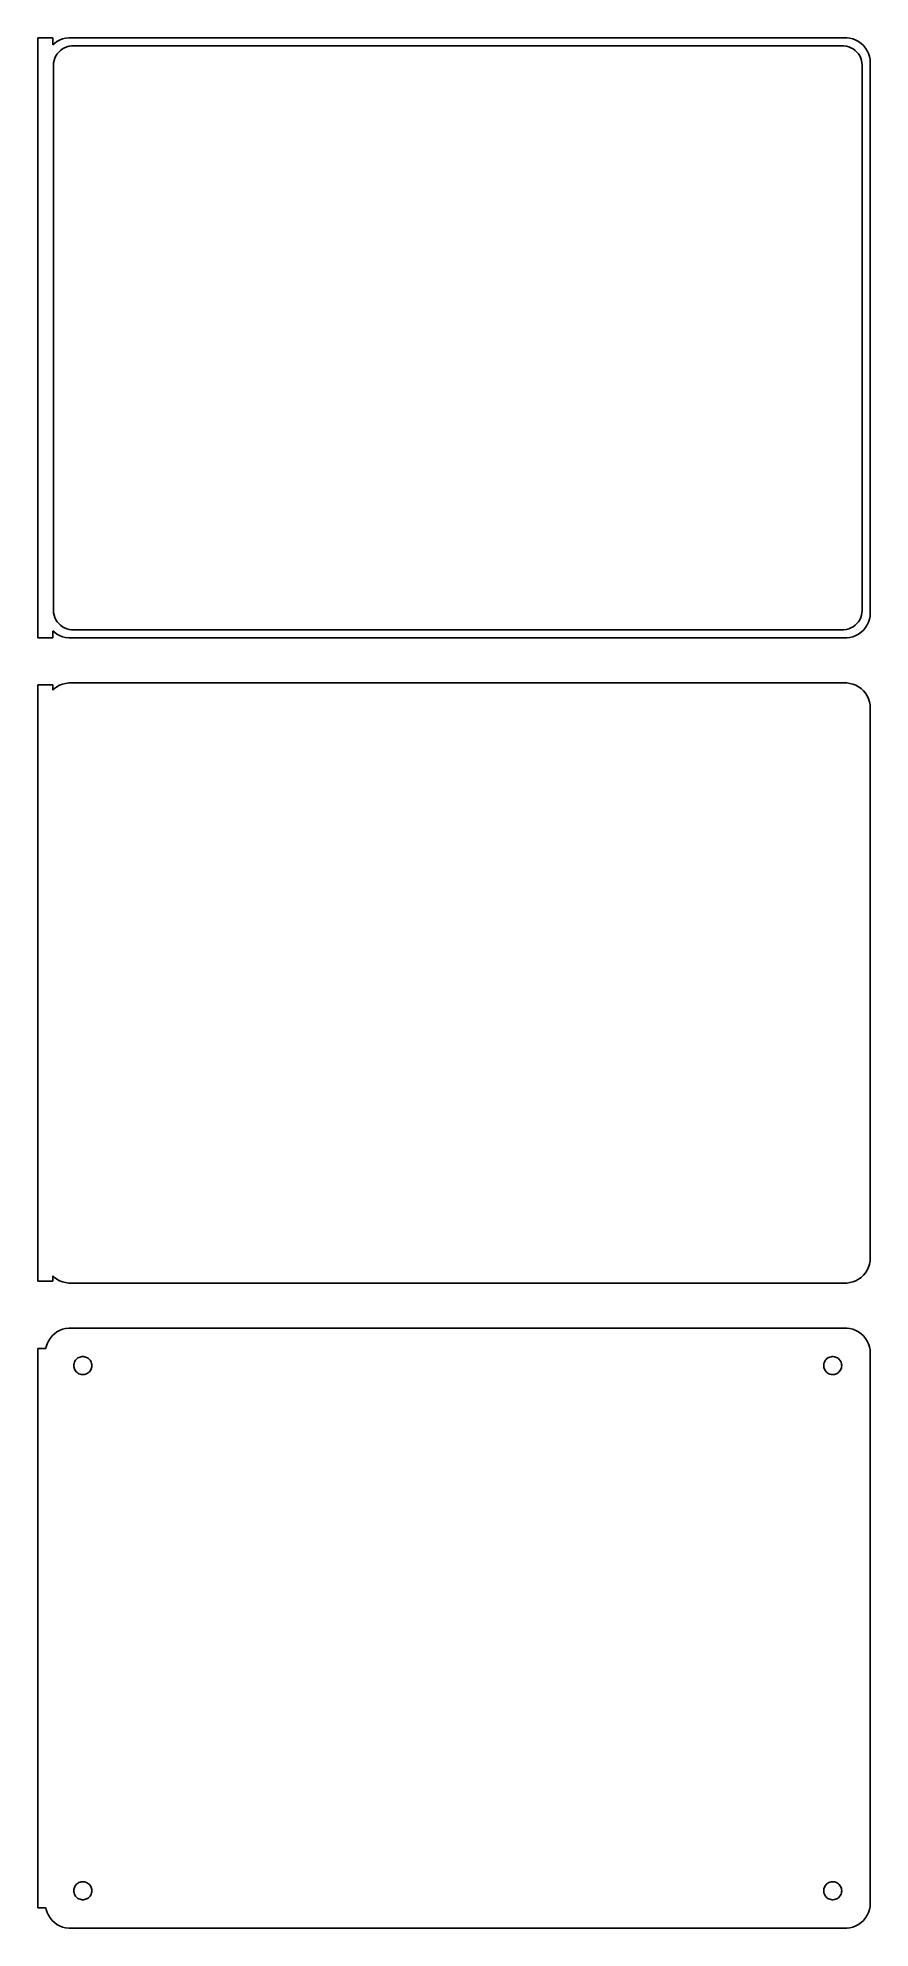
# Model space of a CAD drawing. Header units: metres. Extents: x -84 to 82, y 198 to 576.
import ezdxf

# ---------------------------------------------------------------- set-up
doc = ezdxf.new("R2010")
doc.units = ezdxf.units.M

msp = doc.modelspace()

# ---------------------------------------------------------------- linework, layer by layer
for p, q in [((-81, 575.99), (-84, 575.99)), ((-84, 575.99), (-84, 456.01)), ((-81, 574.559), (-81, 575.99)), ((-80.6871, 574.853), (-81, 574.559)), ((-80.1791, 575.222), (-80.6871, 574.853)), ((-79.6289, 575.524), (-80.1791, 575.222)), ((-79.0451, 575.755), (-79.6289, 575.524)), ((-78.4369, 575.911), (-79.0451, 575.755)), ((-77.8139, 575.99), (-78.4369, 575.911)), ((77.8139, 575.99), (-77.8139, 575.99)), ((78.4369, 575.911), (77.8139, 575.99)), ((79.0451, 575.755), (78.4369, 575.911)), ((79.6289, 575.524), (79.0451, 575.755)), ((80.1791, 575.222), (79.6289, 575.524)), ((80.6871, 574.853), (80.1791, 575.222)), ((81.1448, 574.423), (80.6871, 574.853)), ((-80.8726, 570.5), (-80.8421, 570.985)), ((-80.8421, 570.985), (-80.751, 571.463)), ((-80.751, 571.463), (-80.6007, 571.926)), ((-80.6007, 571.926), (-80.3936, 572.366)), ((-80.3936, 572.366), (-80.133, 572.776)), ((-80.133, 572.776), (-79.823, 573.151)), ((-79.823, 573.151), (-79.4685, 573.484)), ((-79.4685, 573.484), (-79.0751, 573.77)), ((-79.0751, 573.77), (-78.6489, 574.004)), ((-78.6489, 574.004), (-78.1967, 574.183)), ((-78.1967, 574.183), (-77.7256, 574.304)), ((-77.7256, 574.304), (-77.2432, 574.365)), ((-77.2432, 574.365), (77.2432, 574.365)), ((77.2432, 574.365), (77.7256, 574.304)), ((77.7256, 574.304), (78.1967, 574.183)), ((78.1967, 574.183), (78.6489, 574.004)), ((78.6489, 574.004), (79.0751, 573.77)), ((79.0751, 573.77), (79.4685, 573.484)), ((79.4685, 573.484), (79.823, 573.151)), ((79.823, 573.151), (80.133, 572.776)), ((80.133, 572.776), (80.3936, 572.366)), ((80.3936, 572.366), (80.6007, 571.926)), ((80.6007, 571.926), (80.751, 571.463)), ((80.751, 571.463), (80.8421, 570.985)), ((80.8421, 570.985), (80.8726, 570.5)), ((81.5451, 573.939), (81.1448, 574.423)), ((81.8815, 573.409), (81.5451, 573.939)), ((82.1489, 572.841), (81.8815, 573.409)), ((82.3429, 572.243), (82.1489, 572.841)), ((82.4606, 571.627), (82.3429, 572.243)), ((82.5, 571), (82.4606, 571.627)), ((82.5, 461), (82.5, 571)), ((-80.8726, 461.5), (-80.8726, 570.5)), ((80.8726, 570.5), (80.8726, 461.5)), ((-80.8421, 461.015), (-80.8726, 461.5)), ((80.8726, 461.5), (80.8421, 461.015)), ((-81, 457.441), (-80.6871, 457.147)), ((-81, 456.01), (-81, 457.441)), ((-80.751, 460.537), (-80.8421, 461.015)), ((-80.6007, 460.074), (-80.751, 460.537)), ((-80.3936, 459.634), (-80.6007, 460.074)), ((-80.133, 459.224), (-80.3936, 459.634)), ((-79.823, 458.849), (-80.133, 459.224)), ((-79.4685, 458.516), (-79.823, 458.849)), ((-79.0751, 458.23), (-79.4685, 458.516)), ((-78.6489, 457.996), (-79.0751, 458.23)), ((-78.1967, 457.817), (-78.6489, 457.996)), ((-77.7256, 457.696), (-78.1967, 457.817)), ((-77.2432, 457.635), (-77.7256, 457.696)), ((77.2432, 457.635), (-77.2432, 457.635)), ((77.7256, 457.696), (77.2432, 457.635)), ((78.1967, 457.817), (77.7256, 457.696)), ((78.6489, 457.996), (78.1967, 457.817)), ((79.0751, 458.23), (78.6489, 457.996)), ((79.4685, 458.516), (79.0751, 458.23)), ((79.823, 458.849), (79.4685, 458.516)), ((80.133, 459.224), (79.823, 458.849)), ((80.3936, 459.634), (80.133, 459.224)), ((80.6007, 460.074), (80.3936, 459.634)), ((80.751, 460.537), (80.6007, 460.074)), ((80.6871, 457.147), (81.1448, 457.577)), ((80.8421, 461.015), (80.751, 460.537)), ((81.1448, 457.577), (81.5451, 458.061)), ((81.5451, 458.061), (81.8815, 458.591)), ((81.8815, 458.591), (82.1489, 459.159)), ((82.1489, 459.159), (82.3429, 459.757)), ((82.3429, 459.757), (82.4606, 460.373)), ((82.4606, 460.373), (82.5, 461)), ((-84, 456.01), (-81, 456.01)), ((-80.6871, 457.147), (-80.1791, 456.778)), ((-80.1791, 456.778), (-79.6289, 456.476)), ((-79.6289, 456.476), (-79.0451, 456.245)), ((-79.0451, 456.245), (-78.4369, 456.089)), ((-78.4369, 456.089), (-77.8139, 456.01)), ((-77.8139, 456.01), (77.8139, 456.01)), ((77.8139, 456.01), (78.4369, 456.089)), ((78.4369, 456.089), (79.0451, 456.245)), ((79.0451, 456.245), (79.6289, 456.476)), ((79.6289, 456.476), (80.1791, 456.778)), ((80.1791, 456.778), (80.6871, 457.147)), ((-81, 446.615), (-84, 446.615)), ((-84, 446.615), (-84, 327.385)), ((-81, 445.559), (-81, 446.615)), ((-80.1791, 446.222), (-80.6871, 445.853)), ((-79.6289, 446.524), (-80.1791, 446.222)), ((-79.0451, 446.755), (-79.6289, 446.524)), ((-78.4369, 446.911), (-79.0451, 446.755)), ((-77.8139, 446.99), (-78.4369, 446.911)), ((77.8139, 446.99), (-77.8139, 446.99)), ((78.4369, 446.911), (77.8139, 446.99)), ((79.0451, 446.755), (78.4369, 446.911)), ((79.6289, 446.524), (79.0451, 446.755)), ((80.1791, 446.222), (79.6289, 446.524)), ((80.6871, 445.853), (80.1791, 446.222)), ((-80.6871, 445.853), (-81, 445.559)), ((81.1448, 445.423), (80.6871, 445.853)), ((81.5451, 444.939), (81.1448, 445.423)), ((81.8815, 444.409), (81.5451, 444.939)), ((82.1489, 443.841), (81.8815, 444.409)), ((82.3429, 443.243), (82.1489, 443.841)), ((82.4606, 442.627), (82.3429, 443.243)), ((82.5, 442), (82.4606, 442.627)), ((82.5, 332), (82.5, 442)), ((81.1448, 328.577), (81.5451, 329.061)), ((81.5451, 329.061), (81.8815, 329.591)), ((81.8815, 329.591), (82.1489, 330.159)), ((82.1489, 330.159), (82.3429, 330.757)), ((82.3429, 330.757), (82.4606, 331.373)), ((82.4606, 331.373), (82.5, 332)), ((-84, 327.385), (-81, 327.385)), ((-81, 327.385), (-81, 328.441)), ((-81, 328.441), (-80.6871, 328.147)), ((-80.6871, 328.147), (-80.1791, 327.778)), ((-80.1791, 327.778), (-79.6289, 327.476)), ((-79.6289, 327.476), (-79.0451, 327.245)), ((-79.0451, 327.245), (-78.4369, 327.089)), ((-78.4369, 327.089), (-77.8139, 327.01)), ((-77.8139, 327.01), (77.8139, 327.01)), ((77.8139, 327.01), (78.4369, 327.089)), ((78.4369, 327.089), (79.0451, 327.245)), ((79.0451, 327.245), (79.6289, 327.476)), ((79.6289, 327.476), (80.1791, 327.778)), ((80.1791, 327.778), (80.6871, 328.147)), ((80.6871, 328.147), (81.1448, 328.577)), ((-79.6289, 317.524), (-80.1791, 317.222)), ((-79.0451, 317.755), (-79.6289, 317.524)), ((-78.4369, 317.911), (-79.0451, 317.755)), ((-77.8139, 317.99), (-78.4369, 317.911)), ((77.8139, 317.99), (-77.8139, 317.99)), ((78.4369, 317.911), (77.8139, 317.99)), ((79.0451, 317.755), (78.4369, 317.911)), ((79.6289, 317.524), (79.0451, 317.755)), ((80.1791, 317.222), (79.6289, 317.524)), ((-82.4, 313.944), (-84, 313.944)), ((-84, 313.944), (-84, 202.056)), ((-82.3429, 314.243), (-82.4, 313.944)), ((-82.1489, 314.841), (-82.3429, 314.243)), ((-81.8815, 315.409), (-82.1489, 314.841)), ((-81.5451, 315.939), (-81.8815, 315.409)), ((-81.1448, 316.423), (-81.5451, 315.939)), ((-80.6871, 316.853), (-81.1448, 316.423)), ((-80.1791, 317.222), (-80.6871, 316.853)), ((80.6871, 316.853), (80.1791, 317.222)), ((81.1448, 316.423), (80.6871, 316.853)), ((81.5451, 315.939), (81.1448, 316.423)), ((81.8815, 315.409), (81.5451, 315.939)), ((82.1489, 314.841), (81.8815, 315.409)), ((82.3429, 314.243), (82.1489, 314.841)), ((82.4606, 313.627), (82.3429, 314.243)), ((-76.8, 310.5), (-76.7858, 310.726)), ((-76.7858, 310.274), (-76.8, 310.5)), ((-76.7858, 310.726), (-76.7434, 310.948)), ((-76.7434, 310.052), (-76.7858, 310.274)), ((-76.7434, 310.948), (-76.6736, 311.163)), ((-76.6736, 309.837), (-76.7434, 310.052)), ((-76.6736, 311.163), (-76.5773, 311.367)), ((-76.5773, 311.367), (-76.4562, 311.558)), ((-76.4562, 311.558), (-76.3121, 311.732)), ((-76.3121, 311.732), (-76.1474, 311.887)), ((-76.1474, 311.887), (-75.9645, 312.02)), ((-75.9645, 312.02), (-75.7664, 312.129)), ((-75.7664, 312.129), (-75.5562, 312.212)), ((-75.5562, 312.212), (-75.3373, 312.268)), ((-75.3373, 312.268), (-75.113, 312.296)), ((-75.113, 312.296), (-74.887, 312.296)), ((-74.887, 312.296), (-74.6627, 312.268)), ((-74.6627, 312.268), (-74.4438, 312.212)), ((-74.4438, 312.212), (-74.2336, 312.129)), ((-74.2336, 312.129), (-74.0355, 312.02)), ((-74.0355, 312.02), (-73.8526, 311.887)), ((-73.8526, 311.887), (-73.6879, 311.732)), ((-73.6879, 311.732), (-73.5438, 311.558)), ((-73.5438, 311.558), (-73.4226, 311.367)), ((-73.4226, 311.367), (-73.3264, 311.163)), ((-73.3264, 311.163), (-73.2565, 310.948)), ((-73.2565, 310.052), (-73.3264, 309.837)), ((-73.2565, 310.948), (-73.2142, 310.726)), ((-73.2142, 310.274), (-73.2565, 310.052)), ((-73.2142, 310.726), (-73.2, 310.5)), ((-73.2, 310.5), (-73.2142, 310.274)), ((73.2, 310.5), (73.2142, 310.726)), ((73.2142, 310.274), (73.2, 310.5)), ((73.2142, 310.726), (73.2565, 310.948)), ((73.2565, 310.052), (73.2142, 310.274)), ((73.2565, 310.948), (73.3264, 311.163)), ((73.3264, 309.837), (73.2565, 310.052)), ((73.3264, 311.163), (73.4226, 311.367)), ((73.4226, 311.367), (73.5438, 311.558)), ((73.5438, 311.558), (73.6879, 311.732)), ((73.6879, 311.732), (73.8526, 311.887)), ((73.8526, 311.887), (74.0355, 312.02)), ((74.0355, 312.02), (74.2336, 312.129)), ((74.2336, 312.129), (74.4438, 312.212)), ((74.4438, 312.212), (74.6627, 312.268)), ((74.6627, 312.268), (74.887, 312.296)), ((74.887, 312.296), (75.113, 312.296)), ((75.113, 312.296), (75.3373, 312.268)), ((75.3373, 312.268), (75.5562, 312.212)), ((75.5562, 312.212), (75.7664, 312.129)), ((75.7664, 312.129), (75.9645, 312.02)), ((75.9645, 312.02), (76.1474, 311.887)), ((76.1474, 311.887), (76.3121, 311.732)), ((76.3121, 311.732), (76.4562, 311.558)), ((76.4562, 311.558), (76.5773, 311.367)), ((76.5773, 311.367), (76.6736, 311.163)), ((76.6736, 311.163), (76.7434, 310.948)), ((76.7434, 310.052), (76.6736, 309.837)), ((76.7434, 310.948), (76.7858, 310.726)), ((76.7858, 310.274), (76.7434, 310.052)), ((76.7858, 310.726), (76.8, 310.5)), ((76.8, 310.5), (76.7858, 310.274)), ((82.5, 313), (82.4606, 313.627)), ((82.5, 203), (82.5, 313)), ((-76.5773, 309.633), (-76.6736, 309.837)), ((-76.4562, 309.442), (-76.5773, 309.633)), ((-76.3121, 309.268), (-76.4562, 309.442)), ((-76.1474, 309.113), (-76.3121, 309.268)), ((-75.9645, 308.98), (-76.1474, 309.113)), ((-75.7664, 308.871), (-75.9645, 308.98)), ((-75.5562, 308.788), (-75.7664, 308.871)), ((-75.3373, 308.732), (-75.5562, 308.788)), ((-75.113, 308.704), (-75.3373, 308.732)), ((-74.887, 308.704), (-75.113, 308.704)), ((-74.6627, 308.732), (-74.887, 308.704)), ((-74.4438, 308.788), (-74.6627, 308.732)), ((-74.2336, 308.871), (-74.4438, 308.788)), ((-74.0355, 308.98), (-74.2336, 308.871)), ((-73.8526, 309.113), (-74.0355, 308.98)), ((-73.6879, 309.268), (-73.8526, 309.113)), ((-73.5438, 309.442), (-73.6879, 309.268)), ((-73.4226, 309.633), (-73.5438, 309.442)), ((-73.3264, 309.837), (-73.4226, 309.633)), ((73.4226, 309.633), (73.3264, 309.837)), ((73.5438, 309.442), (73.4226, 309.633)), ((73.6879, 309.268), (73.5438, 309.442)), ((73.8526, 309.113), (73.6879, 309.268)), ((74.0355, 308.98), (73.8526, 309.113)), ((74.2336, 308.871), (74.0355, 308.98)), ((74.4438, 308.788), (74.2336, 308.871)), ((74.6627, 308.732), (74.4438, 308.788)), ((74.887, 308.704), (74.6627, 308.732)), ((75.113, 308.704), (74.887, 308.704)), ((75.3373, 308.732), (75.113, 308.704)), ((75.5562, 308.788), (75.3373, 308.732)), ((75.7664, 308.871), (75.5562, 308.788)), ((75.9645, 308.98), (75.7664, 308.871)), ((76.1474, 309.113), (75.9645, 308.98)), ((76.3121, 309.268), (76.1474, 309.113)), ((76.4562, 309.442), (76.3121, 309.268)), ((76.5773, 309.633), (76.4562, 309.442)), ((76.6736, 309.837), (76.5773, 309.633)), ((-76.8, 205.5), (-76.7858, 205.726)), ((-76.7858, 205.274), (-76.8, 205.5)), ((-76.7858, 205.726), (-76.7434, 205.948)), ((-76.7434, 205.052), (-76.7858, 205.274)), ((-76.7434, 205.948), (-76.6736, 206.163)), ((-76.6736, 204.837), (-76.7434, 205.052)), ((-76.6736, 206.163), (-76.5773, 206.367)), ((-76.5773, 204.633), (-76.6736, 204.837)), ((-76.5773, 206.367), (-76.4562, 206.558)), ((-76.4562, 204.442), (-76.5773, 204.633)), ((-76.4562, 206.558), (-76.3121, 206.732)), ((-76.3121, 204.268), (-76.4562, 204.442)), ((-76.3121, 206.732), (-76.1474, 206.887)), ((-76.1474, 204.113), (-76.3121, 204.268)), ((-76.1474, 206.887), (-75.9645, 207.02)), ((-75.9645, 203.98), (-76.1474, 204.113)), ((-75.9645, 207.02), (-75.7664, 207.129)), ((-75.7664, 207.129), (-75.5562, 207.212)), ((-75.5562, 207.212), (-75.3373, 207.268)), ((-75.3373, 207.268), (-75.113, 207.296)), ((-75.113, 207.296), (-74.887, 207.296)), ((-74.887, 207.296), (-74.6627, 207.268)), ((-74.6627, 207.268), (-74.4438, 207.212)), ((-74.4438, 207.212), (-74.2336, 207.129)), ((-74.2336, 207.129), (-74.0355, 207.02)), ((-74.0355, 207.02), (-73.8526, 206.887)), ((-73.8526, 204.113), (-74.0355, 203.98)), ((-73.8526, 206.887), (-73.6879, 206.732)), ((-73.6879, 204.268), (-73.8526, 204.113)), ((-73.6879, 206.732), (-73.5438, 206.558)), ((-73.5438, 204.442), (-73.6879, 204.268)), ((-73.5438, 206.558), (-73.4226, 206.367)), ((-73.4226, 204.633), (-73.5438, 204.442)), ((-73.4226, 206.367), (-73.3264, 206.163)), ((-73.3264, 204.837), (-73.4226, 204.633)), ((-73.3264, 206.163), (-73.2565, 205.948)), ((-73.2565, 205.052), (-73.3264, 204.837)), ((-73.2565, 205.948), (-73.2142, 205.726)), ((-73.2142, 205.274), (-73.2565, 205.052)), ((-73.2142, 205.726), (-73.2, 205.5)), ((-73.2, 205.5), (-73.2142, 205.274)), ((73.2, 205.5), (73.2142, 205.726)), ((73.2142, 205.274), (73.2, 205.5)), ((73.2142, 205.726), (73.2565, 205.948)), ((73.2565, 205.052), (73.2142, 205.274)), ((73.2565, 205.948), (73.3264, 206.163)), ((73.3264, 204.837), (73.2565, 205.052)), ((73.3264, 206.163), (73.4226, 206.367)), ((73.4226, 204.633), (73.3264, 204.837)), ((73.4226, 206.367), (73.5438, 206.558)), ((73.5438, 204.442), (73.4226, 204.633)), ((73.5438, 206.558), (73.6879, 206.732)), ((73.6879, 204.268), (73.5438, 204.442)), ((73.6879, 206.732), (73.8526, 206.887)), ((73.8526, 204.113), (73.6879, 204.268)), ((73.8526, 206.887), (74.0355, 207.02)), ((74.0355, 203.98), (73.8526, 204.113)), ((74.0355, 207.02), (74.2336, 207.129)), ((74.2336, 207.129), (74.4438, 207.212)), ((74.4438, 207.212), (74.6627, 207.268)), ((74.6627, 207.268), (74.887, 207.296)), ((74.887, 207.296), (75.113, 207.296)), ((75.113, 207.296), (75.3373, 207.268)), ((75.3373, 207.268), (75.5562, 207.212)), ((75.5562, 207.212), (75.7664, 207.129)), ((75.7664, 207.129), (75.9645, 207.02)), ((75.9645, 207.02), (76.1474, 206.887)), ((76.1474, 204.113), (75.9645, 203.98)), ((76.1474, 206.887), (76.3121, 206.732)), ((76.3121, 204.268), (76.1474, 204.113)), ((76.3121, 206.732), (76.4562, 206.558)), ((76.4562, 204.442), (76.3121, 204.268)), ((76.4562, 206.558), (76.5773, 206.367)), ((76.5773, 204.633), (76.4562, 204.442)), ((76.5773, 206.367), (76.6736, 206.163)), ((76.6736, 204.837), (76.5773, 204.633)), ((76.6736, 206.163), (76.7434, 205.948)), ((76.7434, 205.052), (76.6736, 204.837)), ((76.7434, 205.948), (76.7858, 205.726)), ((76.7858, 205.274), (76.7434, 205.052)), ((76.7858, 205.726), (76.8, 205.5)), ((76.8, 205.5), (76.7858, 205.274)), ((-84, 202.056), (-82.4, 202.056)), ((-82.4, 202.056), (-82.3429, 201.757)), ((-82.3429, 201.757), (-82.1489, 201.159)), ((-82.1489, 201.159), (-81.8815, 200.591)), ((-81.8815, 200.591), (-81.5451, 200.061)), ((-75.7664, 203.871), (-75.9645, 203.98)), ((-75.5562, 203.788), (-75.7664, 203.871)), ((-75.3373, 203.732), (-75.5562, 203.788)), ((-75.113, 203.704), (-75.3373, 203.732)), ((-74.887, 203.704), (-75.113, 203.704)), ((-74.6627, 203.732), (-74.887, 203.704)), ((-74.4438, 203.788), (-74.6627, 203.732)), ((-74.2336, 203.871), (-74.4438, 203.788)), ((-74.0355, 203.98), (-74.2336, 203.871)), ((74.2336, 203.871), (74.0355, 203.98)), ((74.4438, 203.788), (74.2336, 203.871)), ((74.6627, 203.732), (74.4438, 203.788)), ((74.887, 203.704), (74.6627, 203.732)), ((75.113, 203.704), (74.887, 203.704)), ((75.3373, 203.732), (75.113, 203.704)), ((75.5562, 203.788), (75.3373, 203.732)), ((75.7664, 203.871), (75.5562, 203.788)), ((75.9645, 203.98), (75.7664, 203.871)), ((81.5451, 200.061), (81.8815, 200.591)), ((81.8815, 200.591), (82.1489, 201.159)), ((82.1489, 201.159), (82.3429, 201.757)), ((82.3429, 201.757), (82.4606, 202.373)), ((82.4606, 202.373), (82.5, 203)), ((-81.5451, 200.061), (-81.1448, 199.577)), ((-81.1448, 199.577), (-80.6871, 199.147)), ((-80.6871, 199.147), (-80.1791, 198.778)), ((-80.1791, 198.778), (-79.6289, 198.476)), ((-79.6289, 198.476), (-79.0451, 198.245)), ((-79.0451, 198.245), (-78.4369, 198.089)), ((-78.4369, 198.089), (-77.8139, 198.01)), ((-77.8139, 198.01), (77.8139, 198.01)), ((77.8139, 198.01), (78.4369, 198.089)), ((78.4369, 198.089), (79.0451, 198.245)), ((79.0451, 198.245), (79.6289, 198.476)), ((79.6289, 198.476), (80.1791, 198.778)), ((80.1791, 198.778), (80.6871, 199.147)), ((80.6871, 199.147), (81.1448, 199.577)), ((81.1448, 199.577), (81.5451, 200.061))]:
    msp.add_line(p, q)

doc.saveas('drawing.dxf')
